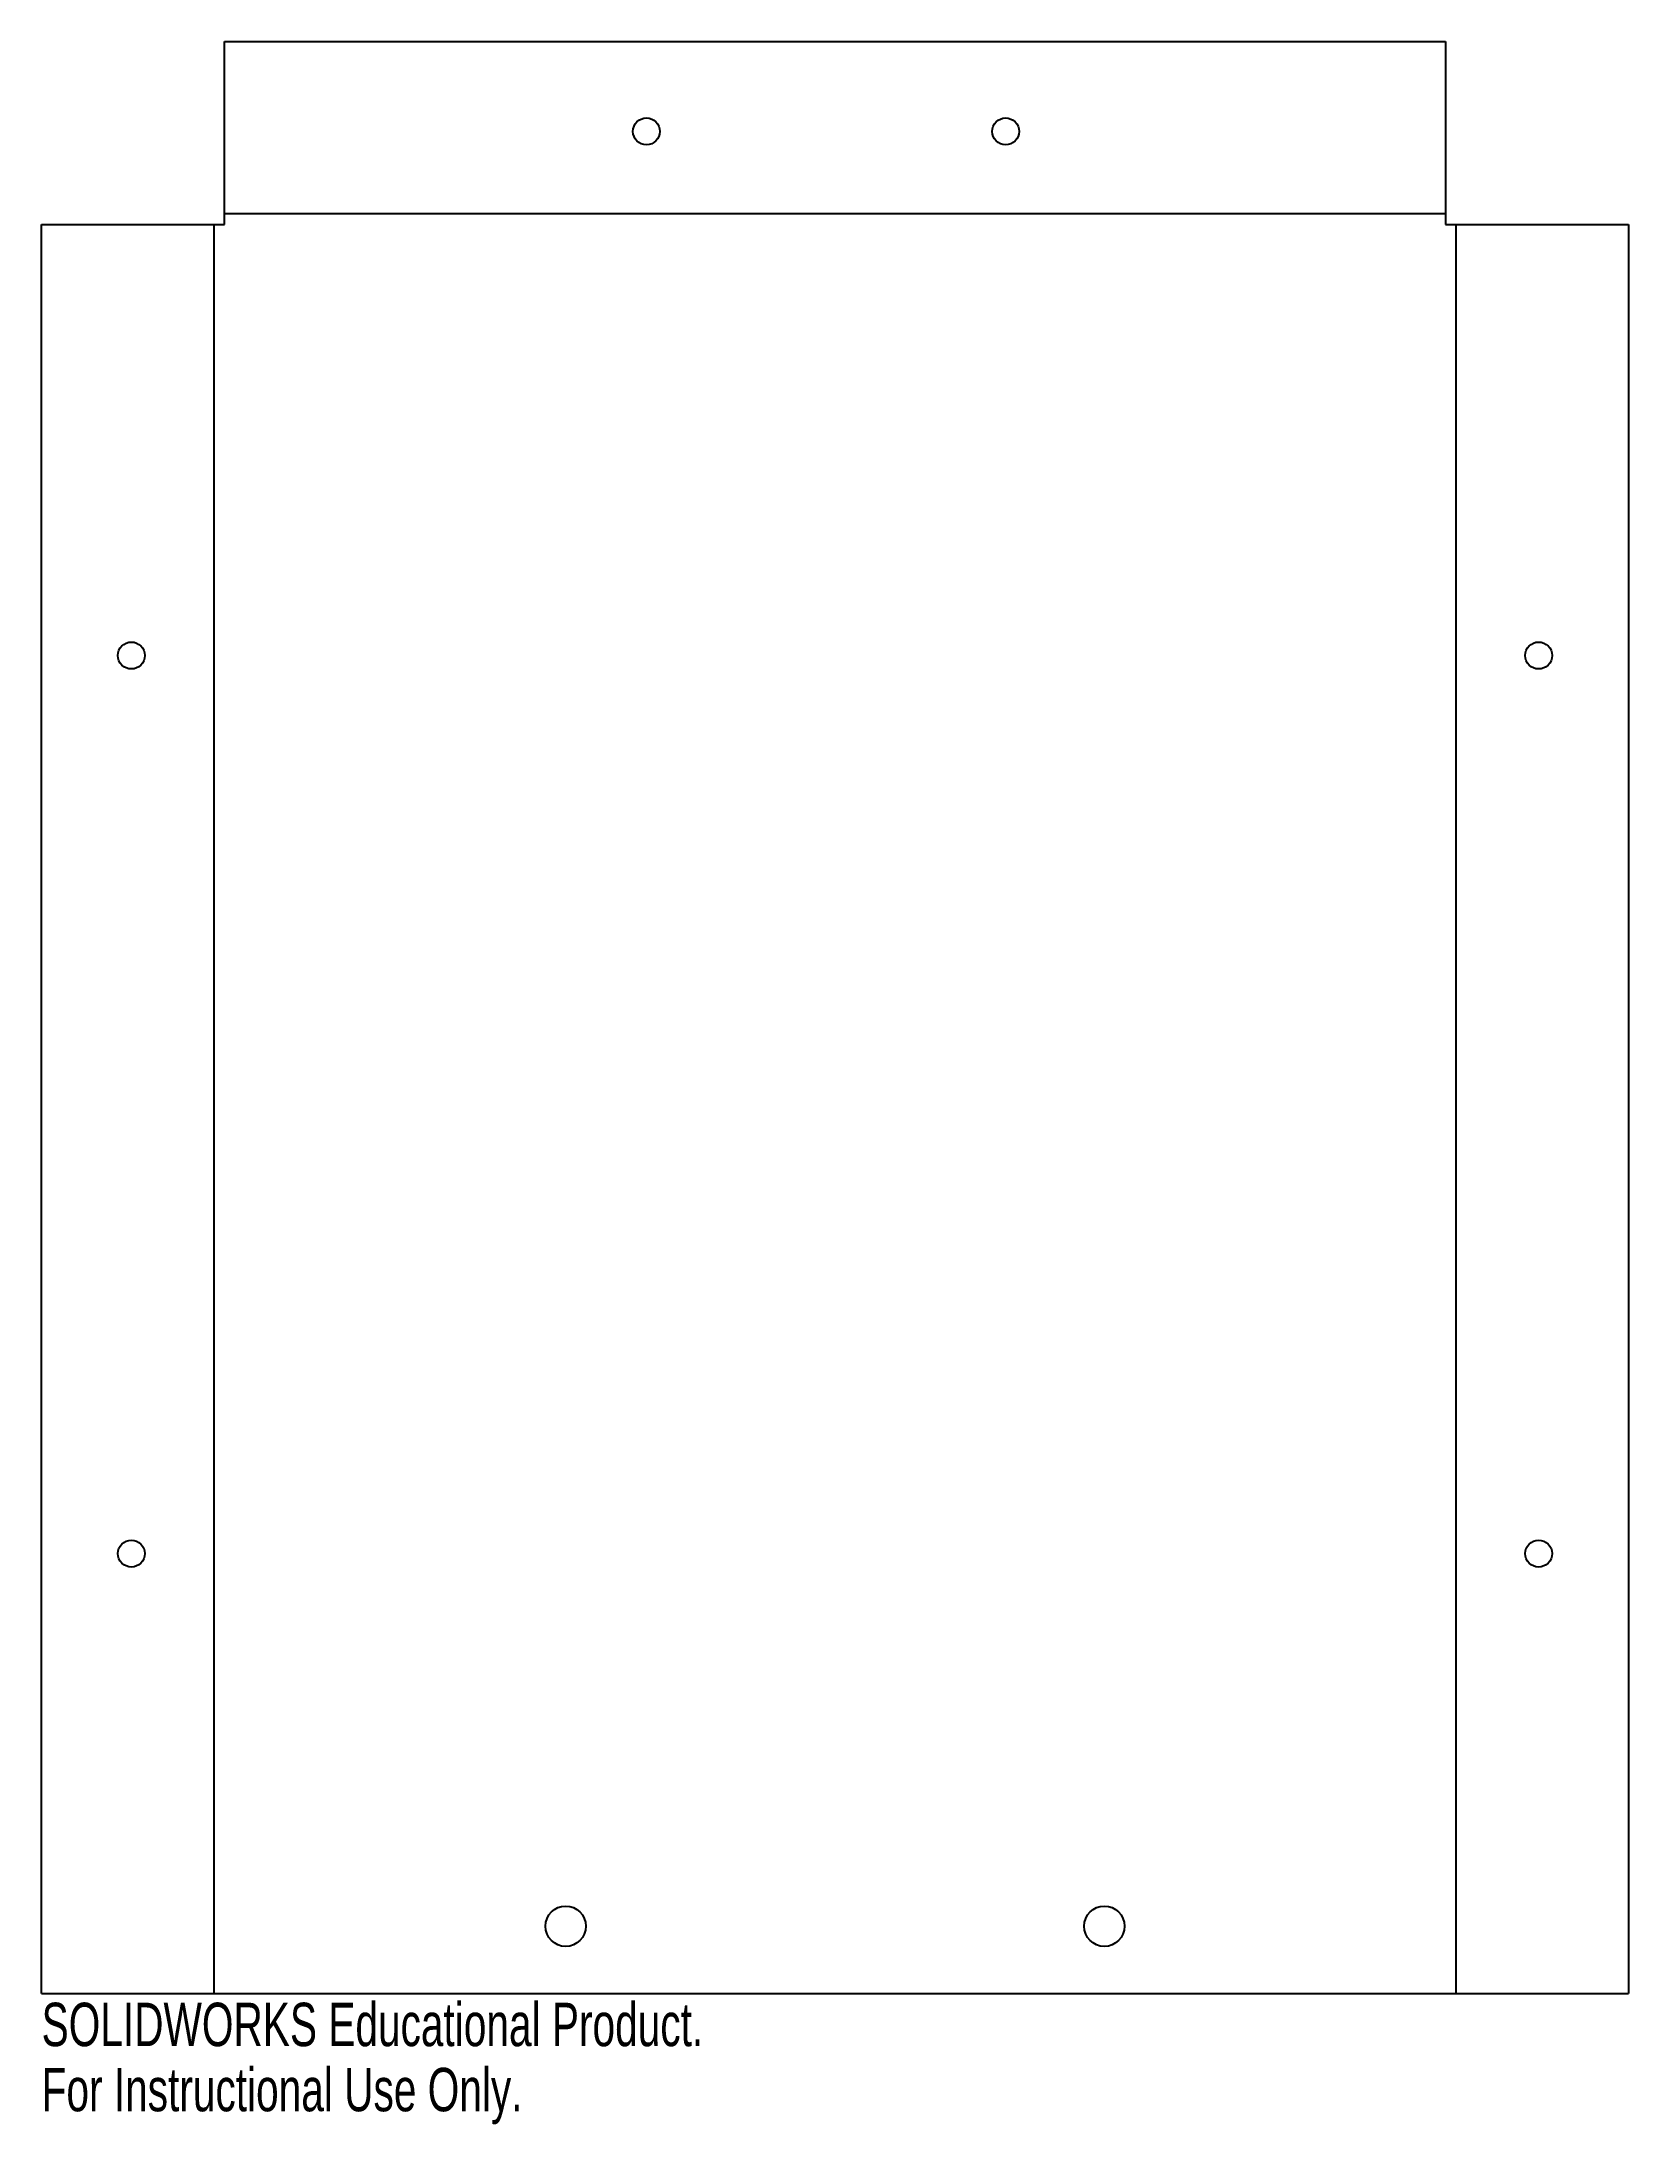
# Model space of a CAD drawing. Header units: millimetres. Extents: x -20 to 156, y -15 to 217.
import ezdxf

# ---------------------------------------------------------------- set-up
doc = ezdxf.new("R2010")
doc.units = ezdxf.units.MM
doc.styles.add('SLDTEXTSTYLE0', font='TXT', dxfattribs={"width": 0.7})

msp = doc.modelspace()

# ---------------------------------------------------------------- linework, layer by layer
at = {"color": 7, "linetype": 'Continuous', "lineweight": 25}
for p, q in [((0, 197), (0, 217.36)), ((0, 217.36), (136, 217.36)), ((136, 217.36), (136, 197)), ((-20.36, 0), (-20.36, 197)), ((-20.36, 197), (0, 197)), ((136, 197), (156.36, 197)), ((156.36, 197), (156.36, 0)), ((-20.36, 0), (156.36, 0))]:
    msp.add_line(p, q, dxfattribs=at)
at = {"color": 7, "linetype": 'Continuous'}
for p, q in [((136, 198.18), (0, 198.18)), ((-1.18, 197), (-1.18, 0)), ((137.18, 0), (137.18, 197))]:
    msp.add_line(p, q, dxfattribs=at)
at = {"color": 7, "linetype": 'Continuous', "lineweight": 25}
for centre, radius in [((47, 207.36), 1.5), ((87, 207.36), 1.5), ((-10.36, 149), 1.5), ((146.36, 149), 1.5), ((-10.36, 49), 1.5), ((146.36, 49), 1.5), ((38, 7.5), 2.25), ((98, 7.5), 2.25)]:
    msp.add_circle(centre, radius, dxfattribs=at)

# ---------------------------------------------------------------- texts
at = {"color": 7, "linetype": 'Continuous', "char_height": 4.8336, "attachment_point": 1, "style": 'SLDTEXTSTYLE0'}
for s, insert in [('SOLIDWORKS Educational Product.', (-20.36, -1.02)), ('For Instructional Use Only.', (-20.36, -8.27))]:
    msp.add_mtext(s, dxfattribs=dict(at, insert=insert))

doc.saveas('drawing.dxf')
